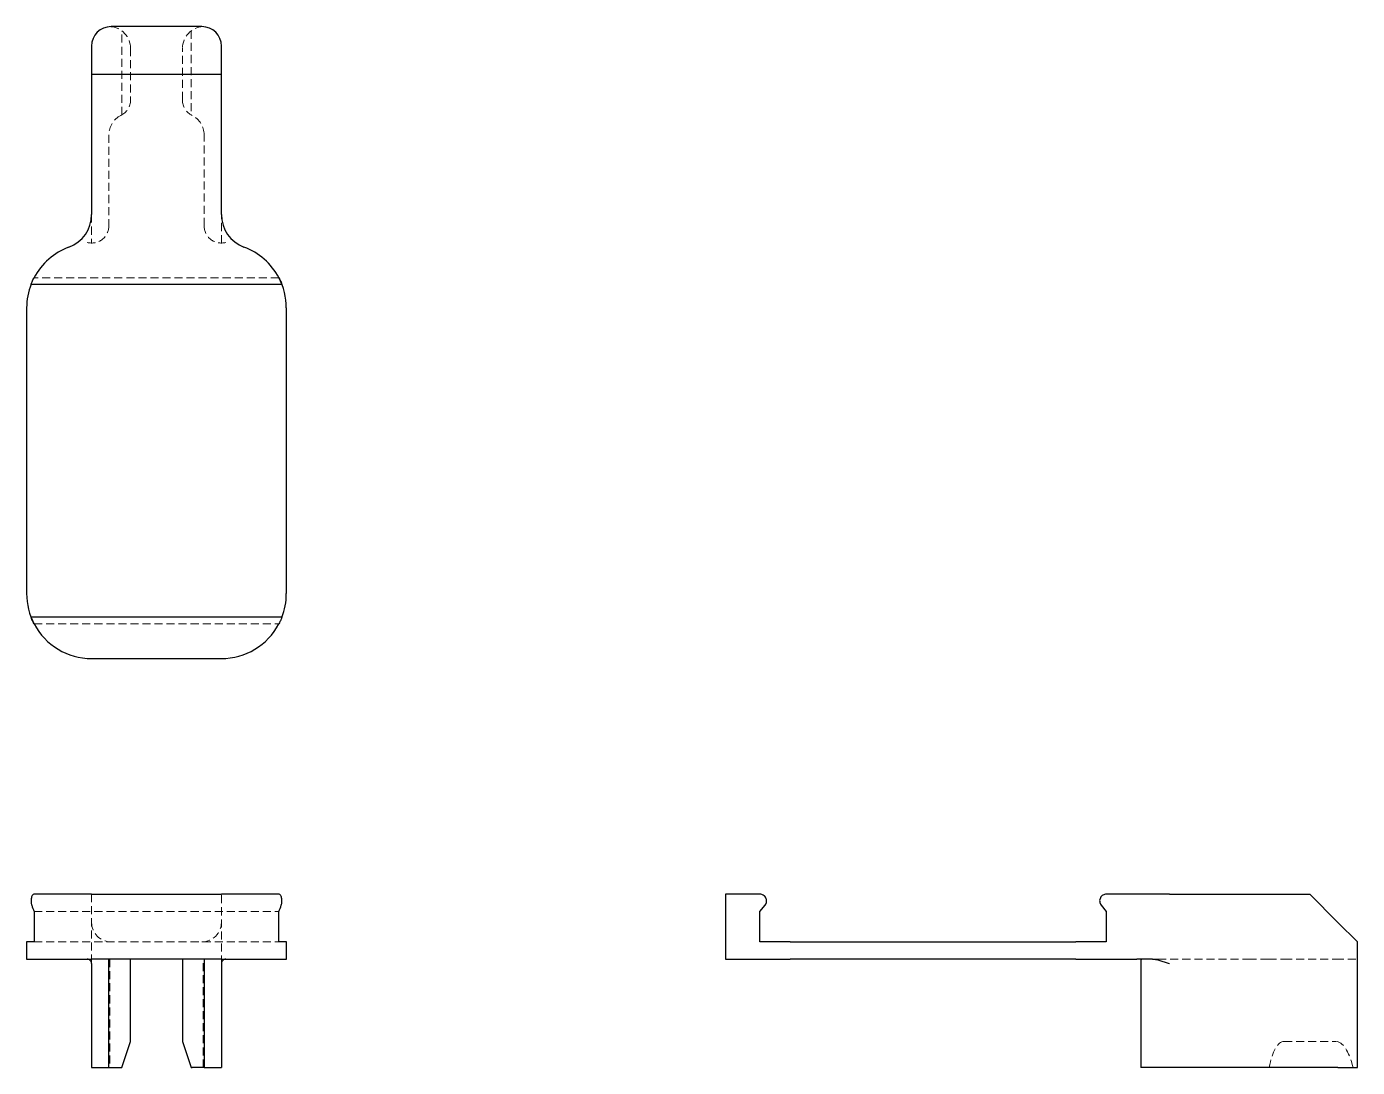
# Model space of a CAD drawing. Header units: millimetres. Extents: x 62 to 273, y 43 to 208.
import ezdxf

# ---------------------------------------------------------------- set-up
doc = ezdxf.new("R2010")
doc.units = ezdxf.units.MM
doc.linetypes.add('HIDDEN', pattern=[1.905, 1.27, -0.635])

msp = doc.modelspace()

# ---------------------------------------------------------------- linework, layer by layer
at = {"color": 7, "linetype": 'Continuous', "lineweight": 25}
for p, q in [((90.19, 208), (75.81, 208)), ((72.73, 204.92), (72.73, 200.47)), ((93.27, 200.47), (93.27, 204.92)), ((72.73, 200.47), (93.27, 200.47)), ((72.73, 200.47), (72.73, 178.25)), ((93.27, 178.25), (93.27, 200.47)), ((63.16, 167.22), (102.84, 167.22)), ((62.45, 163.48), (62.45, 118.27)), ((103.55, 118.27), (103.55, 163.48)), ((102.84, 114.53), (63.16, 114.53)), ((72.73, 108), (93.27, 108)), ((72.73, 70.7), (63.64, 70.7)), ((72.73, 70.7), (93.27, 70.7)), ((102.36, 70.7), (93.27, 70.7)), ((173, 70.7), (173, 60.42)), ((178.48, 70.7), (173, 70.7)), ((238.11, 70.7), (233.27, 70.7)), ((243.25, 70.7), (238.11, 70.7)), ((243.25, 70.7), (265.47, 70.7)), ((265.47, 70.7), (269.92, 66.25)), ((63.64, 67.96), (63.64, 63.16)), ((102.36, 63.16), (102.36, 67.96)), ((178.48, 67.96), (179.3, 68.99)), ((178.48, 63.16), (178.48, 67.96)), ((232.45, 68.99), (233.27, 67.96)), ((233.27, 67.96), (233.27, 63.16)), ((273, 63.16), (269.92, 66.25)), ((62.45, 63.16), (62.45, 60.42)), ((63.64, 63.16), (62.45, 63.16)), ((103.55, 63.16), (102.36, 63.16)), ((103.55, 60.42), (103.55, 63.16)), ((183.27, 63.16), (178.48, 63.16)), ((183.27, 63.16), (228.48, 63.16)), ((233.27, 63.16), (228.48, 63.16)), ((273, 60.42), (273, 63.16)), ((62.45, 60.42), (72.73, 60.42)), ((93.27, 60.42), (72.73, 60.42)), ((72.73, 59.74), (72.73, 43.3)), ((75.47, 43.3), (75.47, 60.42)), ((78.89, 47.41), (78.89, 60.42)), ((87.11, 60.42), (87.11, 47.41)), ((90.53, 60.42), (90.53, 43.3)), ((93.27, 60.42), (103.55, 60.42)), ((93.27, 59.74), (93.27, 43.3)), ((173, 60.42), (183.27, 60.42)), ((228.48, 60.42), (183.27, 60.42)), ((228.48, 60.42), (238.11, 60.42)), ((240.6, 60.42), (238.11, 60.42)), ((238.75, 60.42), (238.75, 59.74)), ((238.75, 59.74), (238.75, 43.3)), ((273, 43.3), (273, 60.42)), ((273, 60.42), (273, 60.42)), ((77.52, 43.3), (78.89, 47.41)), ((87.11, 47.41), (88.48, 43.3)), ((72.73, 43.3), (75.47, 43.3)), ((75.47, 43.3), (77.37, 43.3)), ((77.37, 43.3), (77.52, 43.3)), ((88.48, 43.3), (88.63, 43.3)), ((90.53, 43.3), (88.63, 43.3)), ((90.53, 43.3), (93.27, 43.3)), ((269.92, 43.3), (238.75, 43.3)), ((269.92, 43.3), (273, 43.3))]:
    msp.add_line(p, q, dxfattribs=at)
at = {"color": 7, "linetype": 'HIDDEN', "lineweight": 18}
for p, q in [((77.52, 194.03), (77.52, 207.32)), ((88.48, 207.32), (88.48, 194.03)), ((78.89, 204.58), (78.89, 196.4)), ((87.11, 196.4), (87.11, 204.58)), ((75.47, 190.88), (75.47, 176.49)), ((90.53, 176.49), (90.53, 190.88)), ((72.73, 178.25), (72.73, 173.75)), ((93.27, 173.75), (93.27, 178.25)), ((102.36, 168.27), (63.64, 168.27)), ((63.64, 113.48), (102.36, 113.48)), ((72.73, 70.7), (72.73, 59.74)), ((93.27, 59.74), (93.27, 70.7)), ((63.64, 67.96), (102.36, 67.96)), ((63.64, 63.16), (102.36, 63.16)), ((75.64, 60.42), (75.64, 43.3)), ((90.36, 43.3), (90.36, 60.42)), ((240.6, 60.42), (241.49, 60.42)), ((241.49, 60.42), (255.88, 60.42)), ((258.94, 60.42), (255.88, 60.42)), ((258.94, 60.42), (261.4, 60.42)), ((261.4, 60.42), (269.58, 60.42)), ((269.58, 60.42), (273, 60.42)), ((261.4, 47.41), (269.58, 47.41))]:
    msp.add_line(p, q, dxfattribs=at)
at = {"color": 7, "linetype": 'Continuous', "lineweight": 25}
for centre, radius, start, end in [((75.81, 204.92), 3.08, 90, 180), ((90.19, 204.92), 3.08, 0, 90), ((67.25, 178.25), 5.48, 290.3544, 0), ((98.75, 178.25), 5.48, 180, 249.6456), ((72.73, 163.48), 10.27, 110.3544, 152.1819), ((93.27, 163.48), 10.27, 27.8181, 69.6456), ((72.73, 163.48), 10.27, 158.5092, 180), ((93.27, 163.48), 10.27, 0, 27.8181), ((72.73, 118.27), 10.27, 180, 207.8181), ((93.27, 118.27), 10.27, 338.5092, 0), ((72.73, 118.27), 10.27, 207.8181, 270), ((93.27, 118.27), 10.27, 270, 332.1819)]:
    msp.add_arc(centre, radius, start, end, dxfattribs=at)
at = {"color": 7, "linetype": 'HIDDEN', "lineweight": 18}
for centre, radius, start, end in [((75.47, 204.58), 3.42, 0, 87.0584), ((90.53, 204.58), 3.42, 92.9416, 180), ((76.15, 196.4), 2.74, 296.3878, 0), ((89.85, 196.4), 2.74, 180, 243.6122), ((78.89, 190.88), 3.42, 116.3878, 180), ((87.11, 190.88), 3.42, 0, 63.6122), ((72.73, 176.49), 2.74, 255.5225, 0), ((93.27, 176.49), 2.74, 180, 284.4775), ((75.81, 66.25), 3.08, 180, 270), ((90.19, 66.25), 3.08, 270, 0)]:
    msp.add_arc(centre, radius, start, end, dxfattribs=at)
at = {"color": 7, "linetype": 'Continuous', "lineweight": 25}
for centre, start_param, end_param in [((72.73, 73.95), 1.96774, 2.056314), ((93.27, 73.95), 4.226871, 4.315445)]:
    msp.add_ellipse(centre, major_axis=(0, 12.84), ratio=0.8, start_param=start_param, end_param=end_param, dxfattribs=at)
at = {"color": 7, "linetype": 'HIDDEN', "lineweight": 18}
for centre, major_axis, start_param, end_param in [((261.4, 39.19), (0, 8.22), 0, 1.047198), ((269.58, 37.14), (0, 10.27), 5.35589, 6.283185)]:
    msp.add_ellipse(centre, major_axis=major_axis, ratio=0.333333, start_param=start_param, end_param=end_param, dxfattribs=at)
at = {"color": 7, "linetype": 'Continuous', "lineweight": 25}
for points, knots in [([(63.16, 167.23), (63.16, 167.23), (63.17, 167.24), (63.22, 167.39), (63.32, 167.62), (63.46, 167.92), (63.58, 168.15), (63.64, 168.27)], [0, 0, 0, 0, 0.171689, 0.362222, 0.55821, 0.766088, 1, 1, 1, 1]), ([(102.36, 168.27), (102.43, 168.15), (102.55, 167.89), (102.71, 167.55), (102.8, 167.33), (102.84, 167.22), (102.84, 167.23), (102.84, 167.23)], [0, 0, 0, 0, 0.244771, 0.490313, 0.714957, 0.919413, 1, 1, 1, 1]), ([(63.64, 113.48), (63.57, 113.61), (63.45, 113.86), (63.29, 114.2), (63.2, 114.43), (63.16, 114.53), (63.16, 114.52), (63.16, 114.52)], [0, 0, 0, 0, 0.244771, 0.490313, 0.714957, 0.919413, 1, 1, 1, 1]), ([(102.84, 114.53), (102.84, 114.52), (102.83, 114.51), (102.78, 114.36), (102.68, 114.13), (102.54, 113.83), (102.42, 113.6), (102.36, 113.48)], [0, 0, 0, 0, 0.171689, 0.362222, 0.55821, 0.766088, 1, 1, 1, 1]), ([(63.64, 70.7), (63.59, 70.7), (63.55, 70.69), (63.46, 70.64), (63.42, 70.6), (63.34, 70.51), (63.31, 70.45), (63.25, 70.31), (63.22, 70.23), (63.19, 70.05), (63.17, 69.95), (63.16, 69.75), (63.16, 69.65), (63.17, 69.34), (63.2, 69.14), (63.25, 68.99)], [0, 0, 0, 0, 0.125, 0.125, 0.25, 0.25, 0.375, 0.375, 0.5, 0.5, 0.625, 0.625, 0.75, 0.75, 1, 1, 1, 1]), ([(102.75, 68.99), (102.8, 69.14), (102.83, 69.34), (102.85, 69.75), (102.83, 69.96), (102.76, 70.31), (102.7, 70.46), (102.58, 70.6), (102.54, 70.64), (102.45, 70.69), (102.41, 70.7), (102.36, 70.7)], [0, 0, 0, 0, 0.25, 0.25, 0.5, 0.5, 0.75, 0.75, 0.875, 0.875, 1, 1, 1, 1]), ([(179.3, 68.99), (179.43, 69.14), (179.51, 69.34), (179.55, 69.75), (179.51, 69.96), (179.32, 70.31), (179.17, 70.46), (178.93, 70.6), (178.84, 70.64), (178.66, 70.69), (178.57, 70.7), (178.48, 70.7)], [0, 0, 0, 0, 0.25, 0.25, 0.5, 0.5, 0.75, 0.75, 0.875, 0.875, 1, 1, 1, 1]), ([(233.27, 70.7), (233.18, 70.7), (233.09, 70.69), (232.91, 70.64), (232.83, 70.6), (232.66, 70.51), (232.58, 70.45), (232.45, 70.31), (232.39, 70.23), (232.29, 70.05), (232.26, 69.95), (232.22, 69.75), (232.22, 69.65), (232.25, 69.34), (232.33, 69.14), (232.45, 68.99)], [0, 0, 0, 0, 0.125, 0.125, 0.25, 0.25, 0.375, 0.375, 0.5, 0.5, 0.625, 0.625, 0.75, 0.75, 1, 1, 1, 1]), ([(72.73, 59.74), (72.73, 59.83), (72.71, 59.92), (72.64, 60.09), (72.59, 60.16), (72.46, 60.29), (72.38, 60.34), (72.22, 60.41), (72.13, 60.42), (72.04, 60.42)], [0, 0, 0, 0, 0.25, 0.25, 0.5, 0.5, 0.75, 0.75, 1, 1, 1, 1]), ([(93.96, 60.42), (93.87, 60.42), (93.78, 60.41), (93.62, 60.34), (93.54, 60.29), (93.35, 60.1), (93.27, 59.92), (93.27, 59.74)], [0, 0, 0, 0, 0.25, 0.25, 0.5, 0.5, 1, 1, 1, 1]), ([(238.84, 60.42), (238.82, 60.42), (238.8, 60.41), (238.77, 60.34), (238.77, 60.29), (238.75, 60.1), (238.75, 59.92), (238.75, 59.74)], [0, 0, 0, 0, 0.25, 0.25, 0.5, 0.5, 1, 1, 1, 1]), ([(240.6, 60.42), (240.81, 60.42), (241.02, 60.4), (241.46, 60.31), (241.68, 60.25), (242.13, 60.12), (242.35, 60.05), (242.8, 59.9), (243.02, 59.82), (243.25, 59.74)], [0, 0, 0, 0, 0.25, 0.25, 0.5, 0.5, 0.75, 0.75, 1, 1, 1, 1])]:
    msp.add_open_spline(points, degree=3, knots=knots, dxfattribs=at)

doc.saveas('drawing.dxf')
